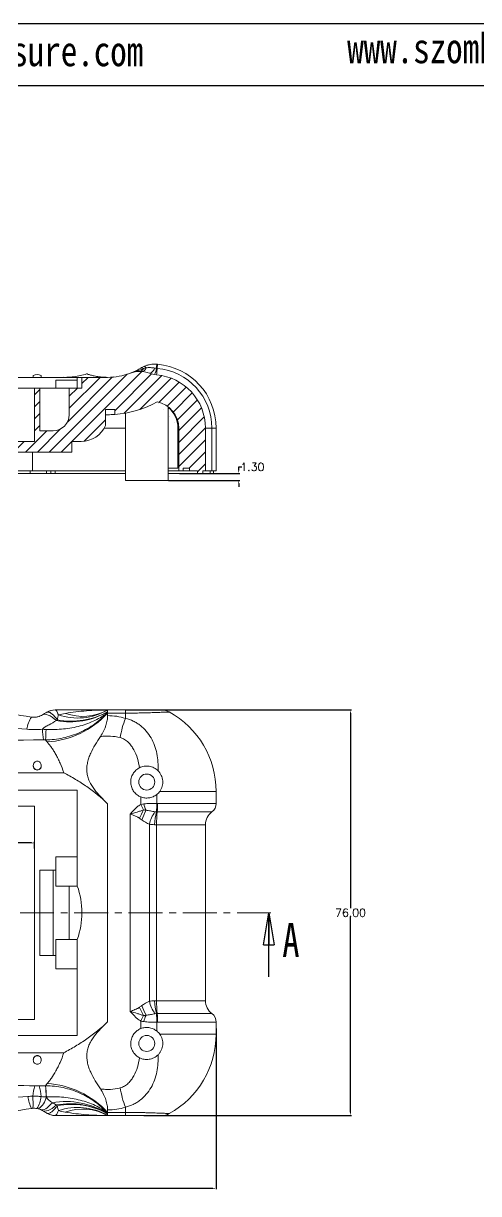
# Model space of a CAD drawing. Header units: inches. Extents: x 1430 to 4816, y 541 to 1061.
# Drawn here: x 2502 to 2587.3, y 841.2 to 1060.6 of the extents above; entities that cross this region are included whole.
import ezdxf

# ---------------------------------------------------------------- set-up
doc = ezdxf.new("R2010")
doc.units = ezdxf.units.IN
doc.linetypes.add('CENTER', pattern=[10.16, 6.35, -1.27, 1.27, -1.27])
doc.layers.add('文字', color=81, linetype='Continuous')
doc.styles.add('SLDTEXTSTYLE0', font='TXT', dxfattribs={"width": 0.75})
doc.styles.get("Standard").update_dxf_attribs({"font": 'txt', "bigfont": 'gbcbig.shx'})
doc.styles.add('宋体', font='', dxfattribs={"width": 0.8, "height": 3.5})
doc.styles.get('宋体').set_extended_font_data('SimSun')
doc.dimstyles.new('2', dxfattribs={"dimtxt": 1.5, "dimasz": 0.6, "dimexe": 0.18, "dimexo": 0.0625, "dimgap": 0.09, "dimtad": 0, "dimtih": 1, "dimtoh": 1, "dimzin": 0, "dimdsep": 46, "dimtxsty": 'Standard', "dimcen": 0, "dimadec": 0, "dimazin": 2, "dimtfac": 1, "dimtofl": 0, "dimtmove": 0, "dimatfit": 3, "dimfxl": 1, "dimtolj": 1, "dimtzin": 0, "dimarcsym": 0})

# ---------------------------------------------------------------- blocks, each defined once
blk = doc.blocks.new('_CLOSED')
at = {"color": 0, "linetype": 'ByBlock', "lineweight": -2}
for p, q in [((-1, 0.166667), (0, 0)), ((-1, 0.166667), (-1, -0.166667)), ((0, 0), (-1, -0.166667)), ((0, 0), (-1, 0))]:
    blk.add_line(p, q, dxfattribs=at)
blk = doc.blocks.new('*D233')
at = {"color": 0, "lineweight": -2}
for p, q in [((2538.11, 872.19), (2538.11, 842.05)), ((2361.11, 863.44), (2361.11, 842.05)), ((2361.71, 842.23), (2446.27, 842.23)), ((2537.51, 842.23), (2452.95, 842.23))]:
    blk.add_line(p, q, dxfattribs=at)
at = {"color": 0}
for points in [[(2361.71, 842.33), (2361.71, 842.13), (2361.11, 842.23)], [(2537.51, 842.33), (2537.51, 842.13), (2538.11, 842.23)]]:
    blk.add_solid(points, dxfattribs=at)
at = {"layer": 'Defpoints', "color": 0}
for p in [(2538.11, 872.25), (2361.11, 863.5), (2538.11, 842.23)]:
    blk.add_point(p, dxfattribs=at)
at = {"color": 0, "insert": (2449.61, 842.23), "char_height": 1.5, "attachment_point": 5}
blk.add_mtext('\\A1;177.00', dxfattribs=at)
blk = doc.blocks.new('*D237')
at = {"color": 0, "lineweight": -2}
for p, q in [((2521.17, 931.88), (2563.46, 931.88)), ((2563.28, 931.28), (2563.28, 894.72)), ((2563.28, 856.48), (2563.28, 893.04)), ((2524.56, 855.88), (2563.46, 855.88))]:
    blk.add_line(p, q, dxfattribs=at)
at = {"color": 0}
for points in [[(2563.18, 931.28), (2563.38, 931.28), (2563.28, 931.88)], [(2563.18, 856.48), (2563.38, 856.48), (2563.28, 855.88)]]:
    blk.add_solid(points, dxfattribs=at)
at = {"layer": 'Defpoints', "color": 0}
for p in [(2521.11, 931.88), (2563.28, 931.88), (2524.5, 855.88)]:
    blk.add_point(p, dxfattribs=at)
at = {"color": 0, "insert": (2563.28, 893.88), "char_height": 1.5, "attachment_point": 5}
blk.add_mtext('\\A1;76.00', dxfattribs=at)
blk = doc.blocks.new('*D255')
at = {"color": 0, "lineweight": -2}
for p, q in [((2531.23, 976.22), (2542.52, 976.22)), ((2542.34, 976.82), (2542.34, 977.42)), ((2542.34, 977.42), (2542.94, 977.42)), ((2529.17, 974.92), (2542.52, 974.92)), ((2542.34, 974.32), (2542.34, 973.72))]:
    blk.add_line(p, q, dxfattribs=at)
at = {"color": 0}
for points in [[(2542.24, 976.82), (2542.44, 976.82), (2542.34, 976.22)], [(2542.24, 974.32), (2542.44, 974.32), (2542.34, 974.92)]]:
    blk.add_solid(points, dxfattribs=at)
at = {"layer": 'Defpoints', "color": 0}
for p in [(2531.17, 976.22), (2542.34, 976.22), (2529.11, 974.92)]:
    blk.add_point(p, dxfattribs=at)
at = {"color": 0, "insert": (2544.9, 977.42), "char_height": 1.5, "attachment_point": 5}
blk.add_mtext('\\A1;1.30', dxfattribs=at)
blk = doc.blocks.new('*D256')
at = {"color": 0, "lineweight": -2}
for p, q in [((2457.11, 905.94), (2457.11, 907.14)), ((2457.71, 906.96), (2477.77, 906.96)), ((2503.51, 906.96), (2483.45, 906.96)), ((2504.11, 905.94), (2504.11, 907.14))]:
    blk.add_line(p, q, dxfattribs=at)
at = {"color": 0}
for points in [[(2457.71, 907.06), (2457.71, 906.86), (2457.11, 906.96)], [(2503.51, 907.06), (2503.51, 906.86), (2504.11, 906.96)]]:
    blk.add_solid(points, dxfattribs=at)
at = {"layer": 'Defpoints', "color": 0}
for p in [(2457.11, 905.88), (2504.11, 906.96), (2504.11, 905.88)]:
    blk.add_point(p, dxfattribs=at)
at = {"color": 0, "insert": (2480.61, 906.96), "char_height": 1.5, "attachment_point": 5}
blk.add_mtext('\\A1;47.00', dxfattribs=at)

msp = doc.modelspace()

# ---------------------------------------------------------------- hatches: boundary and pattern name
at = {"linetype": 'Continuous', "lineweight": 0}
h = msp.add_hatch(dxfattribs=at)
h.set_pattern_fill('ANSI31', color=4, scale=0.5, style=0)
edge = h.paths.add_edge_path(flags=0)
edge.add_arc((2386.107, 997.22), 1, 90, 180)
edge.add_line((2385.107, 997.22), (2385.107, 989.185))
edge.add_line((2385.107, 989.185), (2388.107, 989.185))
edge.add_line((2388.107, 989.185), (2388.107, 991.72))
edge.add_line((2388.107, 991.72), (2390.714, 991.72))
edge.add_line((2390.714, 991.72), (2390.714, 989.185))
edge.add_line((2390.714, 989.185), (2392.177, 989.185))
edge.add_line((2392.177, 989.185), (2392.177, 989.89))
edge.add_line((2392.177, 989.89), (2396.559, 987.115))
edge.add_arc((2411.006, 1009.925), 27, 237.65256, 255.18484)
edge.add_arc((2404.357, 984.789), 1, 255.18484, 360)
edge.add_line((2405.357, 984.789), (2405.357, 985.904))
edge.add_arc((2395.357, 985.904), 10, 0, 17.14621)
edge.add_arc((2406.107, 989.22), 1.25, 39.54569, 197.14621, ccw=False)
edge.add_arc((2414.782, 996.383), 10, 219.54569, 230.02101)
edge.add_line((2408.357, 988.72), (2408.357, 983.394))
edge.add_arc((2409.357, 983.394), 1, 180, 259.9297)
edge.add_arc((2412.68, 1002.102), 20, 259.9297, 281.51383)
edge.add_line((2416.672, 982.504), (2420.886, 983.363))
edge.add_arc((2446.07, 940.168), 50, 91.8862, 120.24384, ccw=False)
edge.add_arc((2449.23, 844.22), 146, 90.45292, 91.8862, ccw=False)
edge.add_line((2448.076, 990.216), (2450.107, 990.232))
edge.add_line((2450.107, 990.232), (2455.107, 990.232))
edge.add_line((2455.107, 990.232), (2455.107, 980.22))
edge.add_line((2455.107, 980.22), (2511.107, 980.22))
edge.add_line((2511.107, 980.22), (2511.107, 982.22))
edge.add_line((2511.107, 982.22), (2512.823, 982.22))
edge.add_arc((2512.823, 987.22), 5, 270, 336.42182)
edge.add_line((2517.405, 985.22), (2517.405, 988.22))
edge.add_line((2517.405, 988.22), (2519.107, 988.22))
edge.add_line((2519.107, 988.22), (2519.107, 987.267))
edge.add_arc((2517.776, 1006.22), 19, 274.01834, 299.1851)
edge.add_arc((2526.107, 984.72), 5, 0, 79.23881, ccw=False)
edge.add_line((2531.107, 984.72), (2531.107, 976.72))
edge.add_line((2531.107, 976.72), (2531.907, 976.72))
edge.add_line((2531.907, 976.72), (2531.907, 977.22))
edge.add_line((2531.907, 977.22), (2533.107, 977.22))
edge.add_line((2533.107, 977.22), (2533.107, 976.72))
edge.add_line((2533.107, 976.72), (2534.607, 976.72))
edge.add_line((2534.607, 976.72), (2534.607, 976.22))
edge.add_line((2534.607, 976.22), (2535.607, 976.22))
edge.add_line((2535.607, 976.22), (2535.607, 976.72))
edge.add_line((2535.607, 976.72), (2536.107, 976.72))
edge.add_line((2536.107, 976.72), (2536.107, 984.72))
edge.add_arc((2526.107, 984.72), 10, 0, 85.10143)
edge.add_arc((2527.388, 999.665), 5, 249.03658, 265.10143, ccw=False)
edge.add_arc((2523.811, 990.327), 5, 69.03658, 110.792)
edge.add_arc((2517.776, 1006.22), 12, 270, 290.792, ccw=False)
edge.add_line((2517.776, 994.22), (2512.962, 994.22))
edge.add_line((2512.962, 994.22), (2512.962, 992.22))
edge.add_line((2512.962, 992.22), (2510.607, 992.22))
edge.add_line((2510.607, 992.22), (2510.607, 987.22))
edge.add_arc((2507.607, 987.22), 3, 270, 360, ccw=False)
edge.add_line((2507.607, 984.22), (2505.107, 984.22))
edge.add_line((2505.107, 984.22), (2505.107, 992.22))
edge.add_line((2505.107, 992.22), (2504.107, 992.22))
edge.add_line((2504.107, 992.22), (2504.107, 982.22))
edge.add_line((2504.107, 982.22), (2457.107, 982.22))
edge.add_line((2457.107, 982.22), (2457.107, 992.22))
edge.add_line((2457.107, 992.22), (2455.107, 992.22))
edge.add_line((2455.107, 992.22), (2455.107, 994.22))
edge.add_line((2455.107, 994.22), (2449.23, 994.22))
edge.add_line((2449.23, 994.22), (2449.23, 993.22))
edge.add_arc((2449.23, 844.22), 149, 90, 101.51383)
edge.add_line((2419.489, 990.222), (2408.874, 988.059))
edge.add_arc((2406.107, 989.22), 3, 337.23776, 540)
edge.add_line((2403.107, 989.22), (2403.107, 991.551))
edge.add_arc((2411.006, 1009.925), 20, 237.65256, 246.73951, ccw=False)
edge.add_line((2400.305, 993.029), (2392.352, 998.065))
edge.add_arc((2391.817, 997.22), 1, 57.65256, 90)
edge.add_line((2391.817, 998.22), (2386.107, 998.22))

# ---------------------------------------------------------------- linework, layer by layer
for p, q in [((2204.648, 1060.556), (2894.252, 1060.556)), ((2222.492, 1048.946), (2882.643, 1048.946))]:
    msp.add_line(p, q)
at = {"color": 7, "linetype": 'Continuous', "lineweight": 15}
for p, q in [((2512.107, 994.22), (2455.107, 994.22)), ((2503.857, 994.59), (2503.857, 994.22)), ((2505.357, 994.22), (2505.357, 994.59)), ((2508.107, 993.72), (2512.107, 993.72)), ((2508.107, 993.72), (2508.107, 992.22)), ((2512.107, 993.72), (2512.107, 994.22)), ((2512.962, 994.22), (2512.107, 994.22)), ((2512.107, 993.72), (2512.107, 992.22)), ((2512.962, 994.22), (2512.962, 992.22)), ((2517.776, 994.22), (2512.962, 994.22)), ((2457.107, 992.22), (2504.107, 992.22)), ((2504.107, 992.22), (2504.107, 982.22)), ((2504.107, 992.22), (2505.107, 992.22)), ((2505.107, 984.22), (2505.107, 992.22)), ((2508.107, 992.22), (2505.107, 992.22)), ((2508.107, 992.22), (2510.607, 992.22)), ((2510.607, 992.22), (2510.607, 987.22)), ((2510.607, 992.22), (2512.962, 992.22)), ((2519.107, 988.22), (2517.405, 988.22)), ((2517.405, 985.22), (2517.405, 988.22)), ((2517.405, 987.22), (2517.776, 987.22)), ((2519.107, 988.22), (2519.107, 987.267)), ((2521.107, 987.515), (2521.107, 974.92)), ((2529.107, 988.571), (2529.107, 977.22)), ((2521.107, 984.72), (2517.153, 984.72)), ((2530.953, 984.72), (2531.107, 984.72)), ((2530.953, 977.22), (2530.953, 984.72)), ((2531.107, 976.72), (2531.107, 984.72)), ((2536.107, 976.72), (2536.107, 984.72)), ((2536.107, 984.72), (2537.307, 984.72)), ((2537.307, 984.72), (2537.307, 976.72)), ((2538.107, 984.72), (2537.307, 984.72)), ((2538.107, 984.72), (2538.107, 976.72)), ((2507.607, 984.22), (2505.107, 984.22)), ((2457.107, 982.22), (2504.107, 982.22)), ((2511.107, 982.22), (2512.823, 982.22)), ((2511.107, 982.22), (2511.107, 980.22)), ((2511.107, 980.22), (2455.107, 980.22)), ((2503.282, 976.22), (2487.333, 976.22)), ((2503.73, 976.72), (2500.568, 976.72)), ((2503.282, 976.22), (2503.282, 976.72)), ((2506.326, 976.22), (2503.282, 976.22)), ((2521.107, 976.72), (2503.73, 976.72)), ((2506.326, 976.22), (2506.326, 976.72)), ((2507.167, 976.22), (2506.326, 976.22)), ((2507.167, 976.22), (2507.167, 976.72)), ((2507.938, 976.22), (2507.167, 976.22)), ((2507.938, 976.22), (2507.938, 976.72)), ((2521.107, 976.22), (2507.938, 976.22)), ((2529.107, 974.92), (2529.107, 977.22)), ((2529.107, 977.22), (2529.107, 976.72)), ((2529.107, 977.22), (2530.953, 977.22)), ((2529.107, 976.72), (2531.107, 976.72)), ((2534.607, 976.22), (2529.107, 976.22)), ((2531.907, 976.72), (2531.107, 976.72)), ((2533.107, 977.22), (2531.907, 977.22)), ((2531.907, 976.72), (2531.907, 977.22)), ((2531.907, 976.72), (2533.107, 976.72)), ((2533.107, 977.22), (2533.107, 976.72)), ((2534.607, 976.72), (2533.107, 976.72)), ((2534.607, 976.72), (2534.607, 976.22)), ((2535.607, 976.22), (2534.607, 976.22)), ((2536.107, 976.72), (2535.607, 976.72)), ((2535.607, 976.22), (2535.607, 976.72)), ((2537.007, 976.22), (2535.607, 976.22)), ((2537.307, 976.72), (2536.107, 976.72)), ((2537.007, 976.22), (2537.007, 976.72)), ((2537.607, 976.22), (2537.007, 976.22)), ((2538.107, 976.72), (2537.307, 976.72)), ((2537.607, 976.22), (2537.607, 976.72)), ((2529.107, 974.92), (2521.107, 974.92)), ((2517.776, 931.878), (2517.776, 931.856)), ((2517.776, 931.878), (2521.107, 931.878)), ((2517.776, 931.856), (2517.776, 931.549)), ((2517.776, 931.549), (2517.776, 931.528)), ((2517.776, 931.528), (2517.776, 931.406)), ((2517.776, 931.406), (2517.776, 931.295)), ((2517.776, 931.295), (2517.776, 930.82)), ((2521.107, 931.295), (2517.776, 931.295)), ((2521.107, 931.295), (2521.107, 931.878)), ((2521.107, 931.295), (2521.107, 930.315)), ((2503.857, 921.474), (2503.857, 921.378)), ((2505.357, 921.378), (2505.357, 921.474)), ((2509.554, 920.128), (2449.23, 920.128)), ((2512.107, 916.878), (2455.107, 916.878)), ((2512.107, 898.878), (2512.107, 916.878)), ((2524.018, 914.179), (2524.018, 915.583)), ((2526.985, 916.039), (2526.985, 914.378)), ((2527.544, 916.628), (2538.107, 916.628)), ((2538.107, 916.628), (2538.107, 914.378)), ((2457.107, 913.878), (2504.107, 913.878)), ((2504.107, 913.878), (2504.107, 873.878)), ((2517.776, 873.46), (2517.776, 914.297)), ((2522.036, 875.378), (2522.036, 912.378)), ((2527.064, 912.778), (2537.307, 912.778)), ((2527.132, 914.378), (2538.107, 914.378)), ((2525.599, 910.453), (2525.599, 877.304)), ((2536.107, 910.378), (2526.961, 910.378)), ((2526.961, 910.378), (2526.961, 877.378)), ((2536.107, 910.378), (2536.107, 877.378)), ((2508.107, 904.378), (2508.107, 898.878)), ((2512.107, 904.378), (2508.107, 904.378)), ((2505.107, 901.878), (2505.107, 885.878)), ((2508.107, 901.878), (2505.107, 901.878)), ((2507.607, 885.878), (2507.607, 901.878)), ((2508.107, 898.878), (2512.107, 898.878)), ((2510.607, 888.878), (2510.607, 898.878)), ((2512.107, 888.878), (2508.107, 888.878)), ((2508.107, 888.878), (2508.107, 883.378)), ((2512.107, 870.878), (2512.107, 888.878)), ((2505.107, 885.878), (2508.107, 885.878)), ((2508.107, 883.378), (2512.107, 883.378)), ((2526.961, 877.378), (2536.107, 877.378)), ((2504.107, 873.878), (2457.107, 873.878)), ((2524.018, 872.174), (2524.018, 873.578)), ((2526.985, 873.378), (2526.985, 871.718)), ((2537.307, 874.978), (2527.064, 874.978)), ((2538.107, 873.378), (2527.132, 873.378)), ((2538.107, 873.378), (2538.107, 871.128)), ((2455.107, 870.878), (2512.107, 870.878)), ((2527.544, 871.128), (2538.107, 871.128)), ((2449.23, 867.628), (2509.554, 867.628)), ((2503.857, 866.379), (2503.857, 866.282)), ((2505.357, 866.282), (2505.357, 866.378)), ((2517.776, 856.462), (2517.776, 856.936)), ((2517.776, 856.462), (2521.107, 856.462)), ((2517.776, 856.342), (2517.776, 856.462)), ((2517.776, 856.245), (2517.776, 856.342)), ((2517.776, 856.222), (2517.776, 856.245)), ((2517.776, 856.201), (2517.776, 856.222)), ((2517.776, 855.899), (2517.776, 856.201)), ((2517.776, 855.878), (2517.776, 855.899)), ((2521.107, 855.878), (2517.776, 855.878)), ((2521.107, 857.442), (2521.107, 856.462)), ((2521.107, 855.878), (2521.107, 856.462))]:
    msp.add_line(p, q, dxfattribs=at)
at = {"color": 8, "linetype": 'Continuous', "lineweight": 15}
msp.add_line((2503.73, 980.22), (2503.73, 976.72), dxfattribs=at)
at = {"color": 1, "linetype": 'CENTER', "lineweight": 0}
msp.add_line((2548.373, 893.878), (2355.33, 893.878), dxfattribs=at)
at = {"color": 7, "linetype": 'Continuous', "lineweight": 30}
msp.add_line((2547.985, 881.878), (2547.985, 893.878), dxfattribs=at)
at = {"color": 7, "linetype": 'Continuous', "lineweight": 15, "flags": 128}
for points in [[(2524.561, 996.258), (2524.597, 996.267), (2524.638, 996.263), (2524.684, 996.247), (2524.735, 996.218), (2524.79, 996.177), (2524.85, 996.124), (2524.913, 996.06), (2524.979, 995.984)], [(2525.599, 994.996), (2525.695, 994.982), (2525.805, 995.008), (2525.927, 995.073), (2526.059, 995.177), (2526.2, 995.318), (2526.348, 995.494), (2526.5, 995.702), (2526.655, 995.94)], [(2526.985, 996.688), (2526.984, 996.675), (2526.981, 996.635), (2526.976, 996.569), (2526.97, 996.478), (2526.961, 996.364), (2526.951, 996.227), (2526.94, 996.069), (2526.927, 995.893)], [(2526.961, 994.684), (2526.963, 994.704), (2526.968, 994.764), (2526.977, 994.863), (2526.988, 994.999), (2527.003, 995.172), (2527.021, 995.378), (2527.041, 995.615), (2527.064, 995.879)], [(2527.132, 996.676), (2527.131, 996.663), (2527.128, 996.623), (2527.122, 996.557), (2527.114, 996.466), (2527.104, 996.351), (2527.092, 996.214), (2527.079, 996.056), (2527.064, 995.879)], [(2508.195, 929.896), (2507.79, 930.242), (2507.399, 930.53), (2507.024, 930.76), (2506.672, 930.927), (2506.345, 931.03), (2506.048, 931.068), (2505.783, 931.04), (2505.555, 930.947)], [(2507.44, 858.281), (2507.113, 857.915), (2506.794, 857.602), (2506.486, 857.346), (2506.192, 857.149), (2505.916, 857.013), (2505.661, 856.939), (2505.428, 856.929), (2505.221, 856.983)], [(2508.195, 857.851), (2507.791, 857.507), (2507.4, 857.22), (2507.026, 856.992), (2506.673, 856.826), (2506.346, 856.724), (2506.048, 856.688), (2505.784, 856.716), (2505.555, 856.81)]]:
    msp.add_lwpolyline(points, dxfattribs=at)
at = {"color": 7, "linetype": 'Continuous', "lineweight": 15}
for centre in [(2525.107, 918.378), (2525.107, 869.378)]:
    msp.add_circle(centre, 1.5, dxfattribs=at)
for centre, radius, start, end in [((2523.6, 996.325), 1.007, 277.36649, 334.30423), ((2524.191, 995.508), 0.494, 50.2614, 110.4703), ((2524.021, 996.321), 1.015, 277.9075, 340.66017), ((2523.815, 996.228), 3.129, 331.47144, 353.85221), ((2526.107, 984.72), 11.2, 0, 85.10143), ((2526.107, 984.72), 12, 0, 85.10143), ((2504.609, 992.63), 2.097, 69.09127, 110.93296), ((2517.776, 1006.22), 12, 270, 290.792), ((2523.811, 990.327), 5, 69.03658, 110.792), ((2527.388, 999.665), 5, 249.03658, 265.10143), ((2526.107, 984.72), 10, 0, 85.10143), ((2517.776, 1006.22), 19, 274.01834, 299.1851), ((2526.107, 984.72), 5, 0, 79.23881), ((2507.607, 987.22), 3, 270, 0), ((2517.776, 1006.22), 19, 270, 274.01834), ((2512.823, 987.22), 5, 270, 336.42182), ((2507.305, 927.834), 4.659, 144.21939, 174.78078), ((2507.938, 928.878), 3, 90, 120.96376), ((2505.476, 942.516), 16.649, 273.28911, 317.62646), ((2507.979, 928.992), 2.887, 90.03317, 120.06004), ((2510.762, 943.766), 14.105, 259.51151, 299.81937), ((2511.02, 943.634), 13.845, 259.01076, 299.20552), ((2512.164, 941.727), 11.354, 251.46754, 299.61885), ((2513.13, 940.294), 9.613, 250.21539, 298.8989), ((2539.788, 923.315), 19.949, 159.45894, 170.24436), ((2527.885, 928.878), 3, 61.04498, 90), ((2521.107, 916.628), 17, 0, 61.04498), ((2526.661, 929.307), 21.12, 182.80892, 188.24682), ((2468.251, 929.258), 38.019, 355.50503, 358.45979), ((2504.609, 921.377), 0.749, 179.86064, 0.09291), ((2369.624, 990.411), 173.083, 332.9174, 333.48882), ((2527.824, 915.361), 3.985, 197.25269, 213.66517), ((2559.157, 896.448), 38.013, 154.04064, 157.01846), ((2529.002, 915.162), 4.526, 191.15694, 207.28054), ((2532.194, 908.912), 6.772, 144.87755, 166.84888), ((2539.028, 909.727), 12.481, 165.83894, 176.9837), ((2508.76, 914.243), 18.226, 355.39903, 0.42689), ((2550.359, 910.581), 23.398, 174.61262, 180.49751), ((2511.531, 914.243), 15.602, 354.61331, 0.49701), ((2539.107, 910.378), 3, 126.8699, 180), ((2536.107, 914.378), 2, 306.8699, 0), ((2497.904, 893.878), 15.058, 340.60689, 19.39311), ((2532.194, 878.845), 6.772, 193.15112, 215.12245), ((2539.028, 878.03), 12.481, 183.0163, 194.16106), ((2550.359, 877.175), 23.398, 179.50249, 185.38738), ((2539.107, 877.378), 3, 180, 233.1301), ((2369.624, 797.345), 173.083, 26.51118, 27.0826), ((2559.157, 891.309), 38.013, 202.98154, 205.95936), ((2527.824, 872.396), 3.985, 146.33483, 162.74731), ((2529.002, 872.595), 4.526, 152.71946, 168.84306), ((2508.76, 873.514), 18.226, 359.57311, 4.60097), ((2511.531, 873.514), 15.602, 359.50299, 5.38669), ((2536.107, 873.378), 2, 0, 53.1301), ((2521.107, 871.128), 17, 298.95502, 0), ((2513.237, 858.484), 9.531, 161.91641, 173.9701), ((2494.301, 858.439), 11.077, 5.08798, 15.73523), ((2480.049, 858.384), 26.261, 2.11268, 6.72073), ((2479.319, 858.384), 27.001, 2.05375, 6.53641), ((2477.853, 858.42), 28.472, 1.87357, 6.12383), ((2505.476, 845.241), 16.649, 42.37354, 86.71089), ((2539.788, 864.442), 19.949, 189.75564, 200.54106), ((2509.604, 860.212), 6.784, 186.4337, 206.37292), ((2488.82, 858.09), 15.004, 356.71387, 5.33523), ((2499.992, 860.053), 5.38, 327.84024, 353.26146), ((2503.052, 859.937), 3.292, 301.70819, 349.75552), ((2509.955, 843.798), 14.7, 57.85754, 99.85332), ((2510.776, 844.039), 14.05, 60.11669, 100.58296), ((2511.035, 844.173), 13.789, 60.73324, 101.08885), ((2507.938, 858.878), 3, 239.03624, 270), ((2507.98, 858.763), 2.885, 239.94877, 269.96643), ((2512.174, 846.064), 11.319, 60.33316, 108.62189), ((2513.114, 847.458), 9.625, 61.0279, 109.84188), ((2527.885, 858.878), 3, 270, 298.95502)]:
    msp.add_arc(centre, radius, start, end, dxfattribs=at)
msp.add_ellipse((2583.707, 920.128), major_axis=(240.57, 0), ratio=0.0270192, start_param=1.9007657, end_param=2.1639684, dxfattribs=at)
for points, knots in [([(2524.018, 995.972), (2523.828, 995.856), (2523.645, 995.752), (2523.296, 995.563), (2523.13, 995.479), (2522.808, 995.325), (2522.652, 995.254), (2522.343, 995.122), (2522.191, 995.061), (2522.036, 995.002)], [0, 0, 0, 0, 0.25, 0.25, 0.5, 0.5, 0.75, 0.75, 1, 1, 1, 1]), ([(2524.507, 995.889), (2524.32, 995.777), (2524.119, 995.695), (2523.707, 995.55), (2523.498, 995.486), (2522.868, 995.292), (2522.447, 995.158), (2522.036, 995.002)], [0, 0, 0, 0, 0.25, 0.25, 0.5, 0.5, 1, 1, 1, 1]), ([(2524.561, 996.258), (2524.749, 996.343), (2524.942, 996.416), (2525.337, 996.539), (2525.541, 996.588), (2526.155, 996.697), (2526.568, 996.719), (2526.985, 996.688)], [0, 0, 0, 0, 0.25, 0.25, 0.5, 0.5, 1, 1, 1, 1]), ([(2524.979, 995.984), (2525.261, 996.034), (2525.54, 996.053), (2526.098, 996.037), (2526.378, 996.001), (2526.655, 995.94)], [0, 0, 0, 0, 0.5, 0.5, 1, 1, 1, 1]), ([(2513.901, 994.87), (2513.882, 994.864), (2513.482, 994.723), (2512.671, 994.535), (2511.431, 994.316), (2510.381, 994.213), (2509.735, 994.224), (2509.54, 994.228)], [0, 0, 0, 0, 0.0140286, 0.2880561, 0.5628654, 0.8684127, 1, 1, 1, 1]), ([(2513.904, 994.862), (2513.898, 994.864), (2513.877, 994.871), (2514.01, 994.825), (2514.328, 994.723), (2514.895, 994.564), (2515.717, 994.387), (2516.696, 994.25), (2517.416, 994.23), (2517.776, 994.22)], [0, 0, 0, 0, 0.0452538, 0.1648811, 0.2846064, 0.4478127, 0.6115174, 0.8057036, 1, 1, 1, 1]), ([(2530.953, 984.72), (2530.953, 984.906), (2530.942, 985.094), (2530.9, 985.464), (2530.869, 985.647), (2530.744, 986.188), (2530.62, 986.541), (2530.415, 986.962), (2530.371, 987.045), (2530.28, 987.209), (2530.233, 987.286), (2530.088, 987.516), (2529.983, 987.663), (2529.759, 987.944), (2529.639, 988.078), (2529.384, 988.334), (2529.249, 988.457), (2529.107, 988.571)], [0, 0, 0, 0, 0.125, 0.125, 0.25, 0.25, 0.5, 0.5, 0.5625, 0.5625, 0.625, 0.625, 0.75, 0.75, 0.875, 0.875, 1, 1, 1, 1]), ([(2487.333, 931.878), (2490.052, 931.878), (2492.761, 931.768), (2498.159, 931.327), (2500.848, 930.998), (2503.525, 930.559)], [0, 0, 0, 0, 0.5, 0.5, 1, 1, 1, 1]), ([(2503.525, 930.559), (2503.627, 930.542), (2503.732, 930.53), (2503.946, 930.518), (2504.053, 930.518), (2504.26, 930.528), (2504.362, 930.538), (2504.549, 930.566), (2504.637, 930.584), (2504.886, 930.644), (2505.036, 930.696), (2505.311, 930.811), (2505.436, 930.876), (2505.555, 930.947)], [0, 0, 0, 0, 0.125, 0.125, 0.25, 0.25, 0.375, 0.375, 0.5, 0.5, 0.75, 0.75, 1, 1, 1, 1]), ([(2505.566, 928.272), (2505.732, 928.451), (2505.927, 928.601), (2506.349, 928.876), (2506.575, 929.001), (2507.265, 929.374), (2507.737, 929.618), (2508.195, 929.896)], [0, 0, 0, 0, 0.25, 0.25, 0.5, 0.5, 1, 1, 1, 1]), ([(2506.153, 926.279), (2507.266, 926.286), (2508.359, 926.407), (2509.969, 926.755), (2510.5, 926.899), (2511.553, 927.243), (2512.066, 927.441), (2513.56, 928.108), (2514.499, 928.647), (2515.819, 929.597), (2516.241, 929.935), (2516.84, 930.467), (2517.035, 930.649), (2517.319, 930.928), (2517.412, 931.022), (2517.596, 931.213), (2517.688, 931.31), (2517.776, 931.406)], [0, 0, 0, 0, 0.25, 0.25, 0.375, 0.375, 0.5, 0.5, 0.75, 0.75, 0.875, 0.875, 0.9375, 0.9375, 0.96875, 0.96875, 1, 1, 1, 1]), ([(2506.256, 928.236), (2507.366, 928.184), (2508.454, 928.215), (2510.054, 928.381), (2510.582, 928.456), (2511.626, 928.648), (2512.136, 928.763), (2513.616, 929.166), (2514.544, 929.508), (2515.847, 930.141), (2516.263, 930.371), (2516.856, 930.741), (2517.048, 930.869), (2517.327, 931.066), (2517.419, 931.133), (2517.6, 931.268), (2517.69, 931.338), (2517.776, 931.406)], [0, 0, 0, 0, 0.25, 0.25, 0.375, 0.375, 0.5, 0.5, 0.75, 0.75, 0.875, 0.875, 0.9375, 0.9375, 0.96875, 0.96875, 1, 1, 1, 1]), ([(2506.534, 931.49), (2506.643, 931.504), (2506.765, 931.483), (2506.967, 931.399), (2507.037, 931.363), (2507.184, 931.272), (2507.261, 931.218), (2507.499, 931.032), (2507.665, 930.876), (2508.012, 930.504), (2508.196, 930.286), (2508.381, 930.043)], [0, 0, 0, 0, 0.25, 0.25, 0.375, 0.375, 0.5, 0.5, 0.75, 0.75, 1, 1, 1, 1]), ([(2507.978, 931.878), (2508.056, 931.878), (2508.144, 931.799), (2508.29, 931.567), (2508.342, 931.469), (2508.447, 931.241), (2508.5, 931.109), (2508.555, 930.961)], [0, 0, 0, 0, 0.5, 0.5, 0.75, 0.75, 1, 1, 1, 1]), ([(2507.978, 931.878), (2509.525, 931.878), (2511.073, 931.878), (2512.621, 931.878), (2514.339, 931.878), (2516.058, 931.878), (2517.776, 931.878)], [0.0000394794, 0.0000394794, 0.0000394794, 0.0000394794, 0.0046866588, 0.0046866588, 0.0046866588, 0.0098467322, 0.0098467322, 0.0098467322, 0.0098467322]), ([(2509.876, 931.249), (2511.181, 931.473), (2512.494, 931.627), (2514.47, 931.779), (2515.13, 931.816), (2516.451, 931.866), (2517.115, 931.878), (2517.776, 931.878)], [0, 0, 0, 0, 0.5, 0.5, 0.75, 0.75, 1, 1, 1, 1]), ([(2516.432, 926.899), (2516.65, 927.229), (2516.846, 927.566), (2517.101, 928.082), (2517.18, 928.256), (2517.323, 928.605), (2517.389, 928.783), (2517.561, 929.304), (2517.643, 929.639), (2517.751, 930.274), (2517.776, 930.564), (2517.776, 930.82)], [0, 0, 0, 0, 0.25, 0.25, 0.375, 0.375, 0.5, 0.5, 0.75, 0.75, 1, 1, 1, 1]), ([(2517.776, 930.82), (2518.355, 930.82), (2518.922, 930.778), (2520.035, 930.612), (2520.585, 930.485), (2521.107, 930.315)], [0, 0, 0, 0, 0.5, 0.5, 1, 1, 1, 1]), ([(2521.107, 931.878), (2521.508, 931.878), (2521.906, 931.878), (2522.696, 931.878), (2523.09, 931.878), (2523.857, 931.878), (2524.23, 931.878), (2524.77, 931.878), (2524.947, 931.878), (2525.294, 931.878), (2525.465, 931.878), (2525.957, 931.878), (2526.261, 931.878), (2526.675, 931.878), (2526.806, 931.878), (2527.046, 931.878), (2527.157, 931.878), (2527.457, 931.878), (2527.617, 931.878), (2527.83, 931.878), (2527.885, 931.878), (2527.885, 931.878)], [0, 0, 0, 0, 0.125, 0.125, 0.25, 0.25, 0.375, 0.375, 0.4375, 0.4375, 0.5, 0.5, 0.625, 0.625, 0.6875, 0.6875, 0.75, 0.75, 0.875, 0.875, 1, 1, 1, 1]), ([(2529.338, 931.503), (2529.338, 931.503), (2529.276, 931.501), (2529.038, 931.491), (2528.857, 931.484), (2528.399, 931.466), (2528.121, 931.455), (2527.473, 931.43), (2527.113, 931.417), (2526.524, 931.397), (2526.318, 931.39), (2525.896, 931.376), (2525.68, 931.37), (2525.018, 931.35), (2524.558, 931.338), (2523.604, 931.318), (2523.109, 931.309), (2522.116, 931.298), (2521.614, 931.295), (2521.107, 931.295)], [0, 0, 0, 0, 0.125, 0.125, 0.25, 0.25, 0.375, 0.375, 0.5, 0.5, 0.5625, 0.5625, 0.625, 0.625, 0.75, 0.75, 0.875, 0.875, 1, 1, 1, 1]), ([(2521.107, 930.315), (2521.63, 930.189), (2522.123, 930.012), (2522.824, 929.675), (2523.052, 929.551), (2523.493, 929.278), (2523.708, 929.128), (2524.322, 928.651), (2524.692, 928.296), (2525.36, 927.517), (2525.66, 927.087), (2526.176, 926.187), (2526.393, 925.716), (2526.754, 924.731), (2526.898, 924.214), (2527.214, 922.653), (2527.276, 921.584), (2527.236, 920.492)], [0, 0, 0, 0, 0.125, 0.125, 0.1875, 0.1875, 0.25, 0.25, 0.375, 0.375, 0.5, 0.5, 0.625, 0.625, 0.75, 0.75, 1, 1, 1, 1]), ([(2502.665, 928.258), (2500.149, 928.442), (2497.633, 928.57), (2492.596, 928.721), (2490.075, 928.744), (2487.556, 928.714)], [0, 0, 0, 0, 0.5, 0.5, 1, 1, 1, 1]), ([(2509.554, 920.128), (2509.362, 920.752), (2509.133, 921.346), (2508.755, 922.203), (2508.623, 922.485), (2508.355, 923.023), (2508.219, 923.281), (2507.943, 923.777), (2507.802, 924.016), (2507.521, 924.469), (2507.382, 924.681), (2507.105, 925.078), (2506.968, 925.262), (2506.697, 925.601), (2506.563, 925.757), (2506.432, 925.894)], [0, 0, 0, 0, 0.25, 0.25, 0.375, 0.375, 0.5, 0.5, 0.625, 0.625, 0.75, 0.75, 0.875, 0.875, 1, 1, 1, 1]), ([(2516.432, 926.899), (2516.099, 926.393), (2515.769, 925.886), (2515.148, 924.85), (2514.858, 924.323), (2514.488, 923.504), (2514.375, 923.226), (2514.178, 922.656), (2514.094, 922.363), (2513.965, 921.768), (2513.92, 921.469), (2513.878, 920.864), (2513.881, 920.556), (2513.94, 919.949), (2513.994, 919.652), (2514.152, 919.071), (2514.256, 918.784), (2514.629, 917.955), (2514.951, 917.45), (2515.678, 916.491), (2516.083, 916.038), (2516.916, 915.158), (2517.347, 914.729), (2517.776, 914.297)], [0, 0, 0, 0, 0.125, 0.125, 0.25, 0.25, 0.3125, 0.3125, 0.375, 0.375, 0.4375, 0.4375, 0.5, 0.5, 0.5625, 0.5625, 0.625, 0.625, 0.75, 0.75, 0.875, 0.875, 1, 1, 1, 1]), ([(2520.128, 926.695), (2519.531, 926.856), (2518.922, 926.944), (2517.992, 926.993), (2517.678, 926.995), (2517.052, 926.969), (2516.741, 926.942), (2516.432, 926.899)], [0, 0, 0, 0, 0.5, 0.5, 0.75, 0.75, 1, 1, 1, 1]), ([(2523.762, 921.06), (2523.669, 921.653), (2523.543, 922.236), (2523.196, 923.375), (2522.978, 923.923), (2522.554, 924.696), (2522.396, 924.946), (2522.047, 925.411), (2521.855, 925.629), (2521.428, 926.027), (2521.193, 926.206), (2520.689, 926.5), (2520.416, 926.618), (2520.128, 926.695)], [0, 0, 0, 0, 0.25, 0.25, 0.5, 0.5, 0.625, 0.625, 0.75, 0.75, 0.875, 0.875, 1, 1, 1, 1]), ([(2505.357, 921.474), (2505.357, 921.579), (2505.32, 921.785), (2505.16, 922.05), (2504.914, 922.235), (2504.614, 922.304), (2504.313, 922.241), (2504.064, 922.06), (2503.9, 921.797), (2503.839, 921.488), (2503.89, 921.175), (2504.051, 920.902), (2504.3, 920.714), (2504.6, 920.645), (2504.902, 920.708), (2505.154, 920.891), (2505.32, 921.161), (2505.357, 921.37), (2505.357, 921.474)], [0, 0, 0, 0, 0.06463, 0.1280871, 0.1897436, 0.2499812, 0.3102428, 0.3719716, 0.4354481, 0.5000162, 0.5645769, 0.6279616, 0.689589, 0.749931, 0.8102871, 0.8718756, 0.9352149, 1, 1, 1, 1]), ([(2527.236, 920.492), (2527.007, 920.723), (2526.747, 920.912), (2526.165, 921.204), (2525.86, 921.3), (2525.224, 921.393), (2524.91, 921.388), (2524.301, 921.284), (2524.021, 921.19), (2523.762, 921.06)], [0, 0, 0, 0, 0.25, 0.25, 0.5, 0.5, 0.75, 0.75, 1, 1, 1, 1]), ([(2517.776, 914.297), (2516.584, 915.495), (2515.279, 916.557), (2513.195, 917.997), (2512.483, 918.449), (2511.396, 919.098), (2511.03, 919.309), (2510.295, 919.724), (2509.924, 919.928), (2509.554, 920.128)], [0, 0, 0, 0, 0.5, 0.5, 0.75, 0.75, 0.875, 0.875, 1, 1, 1, 1]), ([(2524.018, 915.583), (2523.776, 915.677), (2523.535, 915.809), (2523.093, 916.138), (2522.89, 916.336), (2522.539, 916.802), (2522.397, 917.058), (2522.242, 917.478), (2522.2, 917.623), (2522.14, 917.915), (2522.12, 918.063), (2522.104, 918.364), (2522.107, 918.516), (2522.136, 918.815), (2522.161, 918.962), (2522.234, 919.252), (2522.281, 919.396), (2522.395, 919.669), (2522.462, 919.8), (2522.613, 920.052), (2522.699, 920.172), (2522.882, 920.395), (2522.98, 920.498), (2523.188, 920.688), (2523.299, 920.776), (2523.526, 920.932), (2523.643, 921), (2523.762, 921.06)], [0, 0, 0, 0, 0.125, 0.125, 0.25, 0.25, 0.375, 0.375, 0.4375, 0.4375, 0.5, 0.5, 0.5625, 0.5625, 0.625, 0.625, 0.6875, 0.6875, 0.75, 0.75, 0.8125, 0.8125, 0.875, 0.875, 0.9375, 0.9375, 1, 1, 1, 1]), ([(2527.544, 916.628), (2527.751, 916.916), (2527.902, 917.232), (2528.045, 917.742), (2528.076, 917.914), (2528.11, 918.262), (2528.112, 918.439), (2528.084, 918.791), (2528.055, 918.964), (2527.967, 919.302), (2527.907, 919.47), (2527.76, 919.79), (2527.673, 919.942), (2527.474, 920.23), (2527.36, 920.367), (2527.236, 920.492)], [0, 0, 0, 0, 0.25, 0.25, 0.375, 0.375, 0.5, 0.5, 0.625, 0.625, 0.75, 0.75, 0.875, 0.875, 1, 1, 1, 1]), ([(2524.018, 915.583), (2524.241, 915.496), (2524.477, 915.434), (2524.853, 915.386), (2524.983, 915.378), (2525.243, 915.379), (2525.373, 915.387), (2525.766, 915.44), (2526.033, 915.512), (2526.532, 915.724), (2526.771, 915.866), (2526.985, 916.039)], [0, 0, 0, 0, 0.25, 0.25, 0.375, 0.375, 0.5, 0.5, 0.75, 0.75, 1, 1, 1, 1]), ([(2524.018, 914.179), (2523.828, 914.084), (2523.645, 913.963), (2523.296, 913.692), (2523.13, 913.542), (2522.808, 913.228), (2522.652, 913.063), (2522.343, 912.724), (2522.191, 912.553), (2522.036, 912.378)], [0, 0, 0, 0, 0.25, 0.25, 0.5, 0.5, 0.75, 0.75, 1, 1, 1, 1]), ([(2524.507, 913.152), (2524.32, 913.076), (2524.119, 913.006), (2523.707, 912.873), (2523.498, 912.809), (2522.868, 912.621), (2522.447, 912.499), (2522.036, 912.378)], [0, 0, 0, 0, 0.25, 0.25, 0.5, 0.5, 1, 1, 1, 1]), ([(2523.729, 911.611), (2523.698, 911.637), (2523.664, 911.657), (2523.596, 911.699), (2523.493, 911.758), (2523.388, 911.811), (2523.176, 911.914), (2523.032, 911.976), (2522.602, 912.156), (2522.312, 912.268), (2522.036, 912.378)], [0, 0, 0, 0, 0.0625, 0.0625, 0.125, 0.25, 0.25, 0.5, 0.5, 1, 1, 1, 1]), ([(2524.561, 914.286), (2524.749, 914.314), (2524.942, 914.332), (2525.337, 914.359), (2525.541, 914.366), (2526.155, 914.38), (2526.568, 914.378), (2526.985, 914.378)], [0, 0, 0, 0, 0.25, 0.25, 0.5, 0.5, 1, 1, 1, 1]), ([(2524.979, 913.087), (2525.261, 913.057), (2525.54, 913.008), (2526.098, 912.907), (2526.378, 912.854), (2526.655, 912.808)], [0, 0, 0, 0, 0.5, 0.5, 1, 1, 1, 1]), ([(2523.729, 876.146), (2523.698, 876.121), (2523.665, 876.1), (2523.597, 876.058), (2523.563, 876.038), (2523.458, 875.981), (2523.388, 875.945), (2523.174, 875.842), (2523.031, 875.78), (2522.601, 875.6), (2522.314, 875.489), (2522.036, 875.378)], [0, 0, 0, 0, 0.0625, 0.0625, 0.125, 0.125, 0.25, 0.25, 0.5, 0.5, 1, 1, 1, 1]), ([(2524.018, 873.578), (2523.828, 873.672), (2523.645, 873.794), (2523.296, 874.065), (2523.13, 874.214), (2522.808, 874.529), (2522.652, 874.694), (2522.343, 875.032), (2522.191, 875.204), (2522.036, 875.378)], [0, 0, 0, 0, 0.25, 0.25, 0.5, 0.5, 0.75, 0.75, 1, 1, 1, 1]), ([(2524.507, 874.605), (2524.32, 874.681), (2524.119, 874.75), (2523.707, 874.884), (2523.498, 874.947), (2522.868, 875.136), (2522.447, 875.257), (2522.036, 875.378)], [0, 0, 0, 0, 0.25, 0.25, 0.5, 0.5, 1, 1, 1, 1]), ([(2517.776, 873.46), (2516.584, 872.262), (2515.279, 871.2), (2513.195, 869.76), (2512.483, 869.307), (2511.396, 868.658), (2511.03, 868.447), (2510.295, 868.032), (2509.924, 867.828), (2509.554, 867.628)], [0, 0, 0, 0, 0.5, 0.5, 0.75, 0.75, 0.875, 0.875, 1, 1, 1, 1]), ([(2517.776, 873.46), (2517.347, 873.028), (2516.917, 872.6), (2516.086, 871.721), (2515.684, 871.272), (2515.136, 870.551), (2514.962, 870.301), (2514.645, 869.787), (2514.503, 869.522), (2514.256, 868.972), (2514.151, 868.684), (2513.992, 868.096), (2513.938, 867.799), (2513.881, 867.199), (2513.878, 866.896), (2513.921, 866.283), (2513.966, 865.982), (2514.094, 865.392), (2514.178, 865.102), (2514.375, 864.53), (2514.49, 864.247), (2514.864, 863.422), (2515.154, 862.897), (2515.772, 861.866), (2516.1, 861.362), (2516.432, 860.858)], [0, 0, 0, 0, 0.125, 0.125, 0.25, 0.25, 0.3125, 0.3125, 0.375, 0.375, 0.4375, 0.4375, 0.5, 0.5, 0.5625, 0.5625, 0.625, 0.625, 0.6875, 0.6875, 0.75, 0.75, 0.875, 0.875, 1, 1, 1, 1]), ([(2526.985, 873.378), (2526.568, 873.378), (2526.155, 873.377), (2525.543, 873.39), (2525.339, 873.398), (2524.942, 873.424), (2524.749, 873.443), (2524.561, 873.471)], [0, 0, 0, 0, 0.5, 0.5, 0.75, 0.75, 1, 1, 1, 1]), ([(2526.655, 874.949), (2526.377, 874.902), (2526.099, 874.85), (2525.542, 874.749), (2525.263, 874.7), (2524.979, 874.669)], [0, 0, 0, 0, 0.5, 0.5, 1, 1, 1, 1]), ([(2524.018, 872.174), (2523.776, 872.079), (2523.535, 871.948), (2523.093, 871.619), (2522.89, 871.42), (2522.539, 870.955), (2522.397, 870.699), (2522.242, 870.278), (2522.2, 870.133), (2522.14, 869.841), (2522.12, 869.693), (2522.104, 869.393), (2522.107, 869.24), (2522.136, 868.942), (2522.161, 868.795), (2522.234, 868.505), (2522.281, 868.361), (2522.395, 868.087), (2522.462, 867.956), (2522.613, 867.705), (2522.699, 867.584), (2522.882, 867.362), (2522.98, 867.259), (2523.188, 867.068), (2523.299, 866.981), (2523.526, 866.825), (2523.643, 866.757), (2523.762, 866.697)], [0, 0, 0, 0, 0.125, 0.125, 0.25, 0.25, 0.375, 0.375, 0.4375, 0.4375, 0.5, 0.5, 0.5625, 0.5625, 0.625, 0.625, 0.6875, 0.6875, 0.75, 0.75, 0.8125, 0.8125, 0.875, 0.875, 0.9375, 0.9375, 1, 1, 1, 1]), ([(2526.985, 871.718), (2526.771, 871.89), (2526.538, 872.029), (2526.161, 872.19), (2526.032, 872.236), (2525.772, 872.307), (2525.642, 872.333), (2525.378, 872.369), (2525.245, 872.378), (2524.985, 872.379), (2524.857, 872.371), (2524.482, 872.323), (2524.241, 872.26), (2524.018, 872.174)], [0, 0, 0, 0, 0.25, 0.25, 0.375, 0.375, 0.5, 0.5, 0.625, 0.625, 0.75, 0.75, 1, 1, 1, 1]), ([(2526.985, 871.718), (2527.091, 871.633), (2527.191, 871.541), (2527.377, 871.344), (2527.464, 871.24), (2527.544, 871.128)], [0, 0, 0, 0, 0.5, 0.5, 1, 1, 1, 1]), ([(2527.544, 871.128), (2527.751, 870.841), (2527.902, 870.525), (2528.045, 870.014), (2528.076, 869.842), (2528.11, 869.495), (2528.112, 869.318), (2528.084, 868.966), (2528.055, 868.793), (2527.967, 868.454), (2527.907, 868.287), (2527.76, 867.966), (2527.673, 867.814), (2527.474, 867.526), (2527.36, 867.389), (2527.236, 867.265)], [0, 0, 0, 0, 0.25, 0.25, 0.375, 0.375, 0.5, 0.5, 0.625, 0.625, 0.75, 0.75, 0.875, 0.875, 1, 1, 1, 1]), ([(2505.357, 866.282), (2505.357, 866.387), (2505.32, 866.595), (2505.155, 866.865), (2504.903, 867.048), (2504.602, 867.112), (2504.301, 867.043), (2504.052, 866.856), (2503.891, 866.583), (2503.839, 866.269), (2503.899, 865.96), (2504.063, 865.697), (2504.311, 865.517), (2504.613, 865.452), (2504.913, 865.521), (2505.159, 865.705), (2505.32, 865.971), (2505.357, 866.177), (2505.357, 866.282)], [0, 0, 0, 0, 0.0646286, 0.1279711, 0.1895063, 0.2497549, 0.310063, 0.3717656, 0.4352319, 0.4998311, 0.5643815, 0.627741, 0.6893346, 0.7496204, 0.8100059, 0.8717409, 0.9351909, 1, 1, 1, 1]), ([(2505.357, 866.378), (2505.346, 866.476), (2505.324, 866.671), (2505.15, 866.923), (2504.9, 867.091), (2504.602, 867.148), (2504.304, 867.086), (2504.056, 866.914), (2503.888, 866.663), (2503.869, 866.472), (2503.859, 866.378)], [0, 0, 0, 0, 0.1256861, 0.2512208, 0.3767094, 0.5022068, 0.6277713, 0.7534666, 0.8791169, 1, 1, 1, 1]), ([(2506.432, 861.862), (2506.563, 862), (2506.697, 862.155), (2506.968, 862.495), (2507.105, 862.679), (2507.52, 863.274), (2507.805, 863.732), (2508.219, 864.476), (2508.355, 864.735), (2508.624, 865.273), (2508.756, 865.554), (2509.133, 866.411), (2509.362, 867.005), (2509.554, 867.628)], [0, 0, 0, 0, 0.125, 0.125, 0.25, 0.25, 0.5, 0.5, 0.625, 0.625, 0.75, 0.75, 1, 1, 1, 1]), ([(2520.128, 861.061), (2520.416, 861.139), (2520.684, 861.254), (2521.189, 861.548), (2521.427, 861.728), (2521.854, 862.126), (2522.046, 862.344), (2522.395, 862.81), (2522.553, 863.06), (2522.977, 863.833), (2523.195, 864.381), (2523.543, 865.521), (2523.669, 866.104), (2523.762, 866.697)], [0, 0, 0, 0, 0.125, 0.125, 0.25, 0.25, 0.375, 0.375, 0.5, 0.5, 0.75, 0.75, 1, 1, 1, 1]), ([(2527.236, 867.265), (2527.276, 866.173), (2527.214, 865.104), (2526.898, 863.542), (2526.754, 863.026), (2526.393, 862.041), (2526.176, 861.569), (2525.66, 860.669), (2525.36, 860.24), (2524.692, 859.46), (2524.322, 859.105), (2523.708, 858.629), (2523.493, 858.479), (2523.052, 858.206), (2522.824, 858.081), (2522.123, 857.744), (2521.63, 857.567), (2521.107, 857.442)], [0, 0, 0, 0, 0.25, 0.25, 0.375, 0.375, 0.5, 0.5, 0.625, 0.625, 0.75, 0.75, 0.8125, 0.8125, 0.875, 0.875, 1, 1, 1, 1]), ([(2523.762, 866.697), (2524.021, 866.567), (2524.301, 866.472), (2524.909, 866.369), (2525.222, 866.363), (2525.697, 866.432), (2525.855, 866.469), (2526.16, 866.565), (2526.309, 866.625), (2526.744, 866.843), (2527.007, 867.034), (2527.236, 867.265)], [0, 0, 0, 0, 0.25, 0.25, 0.5, 0.5, 0.625, 0.625, 0.75, 0.75, 1, 1, 1, 1]), ([(2487.684, 861.668), (2490.434, 861.635), (2493.183, 861.604), (2498.682, 861.534), (2501.431, 861.495), (2504.177, 861.442)], [0, 0, 0, 0, 0.5, 0.5, 1, 1, 1, 1]), ([(2506.163, 861.457), (2507.276, 861.451), (2508.368, 861.331), (2509.976, 860.985), (2510.507, 860.842), (2511.559, 860.499), (2512.072, 860.301), (2513.564, 859.636), (2514.502, 859.097), (2515.821, 858.149), (2516.242, 857.811), (2516.841, 857.28), (2517.035, 857.099), (2517.319, 856.82), (2517.412, 856.726), (2517.596, 856.535), (2517.688, 856.438), (2517.776, 856.342)], [0, 0, 0, 0, 0.25, 0.25, 0.375, 0.375, 0.5, 0.5, 0.75, 0.75, 0.875, 0.875, 0.9375, 0.9375, 0.96875, 0.96875, 1, 1, 1, 1]), ([(2516.432, 860.858), (2516.741, 860.815), (2517.052, 860.788), (2517.678, 860.762), (2517.992, 860.764), (2518.922, 860.813), (2519.531, 860.9), (2520.128, 861.061)], [0, 0, 0, 0, 0.25, 0.25, 0.5, 0.5, 1, 1, 1, 1]), ([(2517.776, 856.936), (2517.776, 857.193), (2517.752, 857.479), (2517.672, 857.95), (2517.637, 858.116), (2517.554, 858.45), (2517.505, 858.621), (2517.335, 859.139), (2517.189, 859.496), (2516.847, 860.189), (2516.65, 860.527), (2516.432, 860.858)], [0, 0, 0, 0, 0.25, 0.25, 0.375, 0.375, 0.5, 0.5, 0.75, 0.75, 1, 1, 1, 1]), ([(2487.559, 859.042), (2490.11, 859.011), (2492.661, 859.034), (2497.763, 859.176), (2500.314, 859.295), (2502.862, 859.451)], [0, 0, 0, 0, 0.5, 0.5, 1, 1, 1, 1]), ([(2503.759, 859.485), (2504.023, 859.497), (2504.286, 859.497), (2504.811, 859.474), (2505.073, 859.45), (2505.335, 859.422)], [0, 0, 0, 0, 0.5, 0.5, 1, 1, 1, 1]), ([(2506.31, 859.351), (2507.417, 859.41), (2508.504, 859.387), (2510.106, 859.237), (2510.638, 859.166), (2511.67, 858.989), (2512.173, 858.881), (2513.151, 858.629), (2513.627, 858.485), (2514.552, 858.156), (2515.003, 857.972), (2515.865, 857.567), (2516.277, 857.346), (2516.864, 856.988), (2517.054, 856.865), (2517.331, 856.673), (2517.422, 856.608), (2517.601, 856.477), (2517.69, 856.409), (2517.776, 856.342)], [0, 0, 0, 0, 0.25, 0.25, 0.375, 0.375, 0.5, 0.5, 0.625, 0.625, 0.75, 0.75, 0.875, 0.875, 0.9375, 0.9375, 0.96875, 0.96875, 1, 1, 1, 1]), ([(2507.44, 858.281), (2507.209, 858.432), (2506.979, 858.581), (2506.68, 858.84), (2506.589, 858.932), (2506.431, 859.132), (2506.365, 859.238), (2506.31, 859.351)], [0, 0, 0, 0, 0.5, 0.5, 0.75, 0.75, 1, 1, 1, 1]), ([(2506.536, 856.266), (2506.645, 856.252), (2506.768, 856.273), (2506.97, 856.356), (2507.04, 856.393), (2507.187, 856.482), (2507.264, 856.536), (2507.502, 856.721), (2507.667, 856.876), (2508.015, 857.245), (2508.198, 857.462), (2508.383, 857.704)], [0, 0, 0, 0, 0.25, 0.25, 0.375, 0.375, 0.5, 0.5, 0.75, 0.75, 1, 1, 1, 1]), ([(2503.525, 857.198), (2500.852, 856.759), (2498.16, 856.429), (2492.753, 855.988), (2490.044, 855.878), (2487.333, 855.878)], [0, 0, 0, 0, 0.5, 0.5, 1, 1, 1, 1]), ([(2505.221, 856.983), (2505.157, 857.011), (2505.089, 857.038), (2504.946, 857.089), (2504.87, 857.113), (2504.783, 857.137)], [0, 0, 0, 0, 0.5, 0.5, 1, 1, 1, 1]), ([(2507.978, 855.878), (2508.057, 855.878), (2508.146, 855.957), (2508.293, 856.188), (2508.345, 856.285), (2508.45, 856.513), (2508.504, 856.643), (2508.559, 856.79)], [0, 0, 0, 0, 0.5, 0.5, 0.75, 0.75, 1, 1, 1, 1]), ([(2509.847, 856.511), (2511.156, 856.285), (2512.474, 856.131), (2514.457, 855.978), (2515.12, 855.941), (2516.446, 855.891), (2517.113, 855.878), (2517.776, 855.878)], [0, 0, 0, 0, 0.5, 0.5, 0.75, 0.75, 1, 1, 1, 1]), ([(2521.107, 857.442), (2520.585, 857.271), (2520.045, 857.147), (2518.932, 856.979), (2518.355, 856.936), (2517.776, 856.936)], [0, 0, 0, 0, 0.5, 0.5, 1, 1, 1, 1]), ([(2521.107, 856.462), (2521.614, 856.462), (2522.114, 856.459), (2523.101, 856.447), (2523.587, 856.439), (2524.306, 856.424), (2524.544, 856.418), (2525.008, 856.406), (2525.234, 856.4), (2525.896, 856.381), (2526.316, 856.367), (2527.108, 856.34), (2527.469, 856.326), (2527.951, 856.308), (2528.101, 856.302), (2528.382, 856.291), (2528.511, 856.286), (2528.855, 856.273), (2529.032, 856.266), (2529.214, 856.258), (2529.26, 856.256), (2529.322, 856.254), (2529.338, 856.253), (2529.338, 856.253)], [0, 0, 0, 0, 0.125, 0.125, 0.25, 0.25, 0.3125, 0.3125, 0.375, 0.375, 0.5, 0.5, 0.625, 0.625, 0.6875, 0.6875, 0.75, 0.75, 0.875, 0.875, 0.9375, 0.9375, 1, 1, 1, 1]), ([(2527.885, 855.878), (2527.885, 855.878), (2527.871, 855.878), (2527.816, 855.878), (2527.774, 855.878), (2527.612, 855.878), (2527.455, 855.878), (2527.153, 855.878), (2527.04, 855.878), (2526.799, 855.878), (2526.669, 855.878), (2526.395, 855.878), (2526.251, 855.878), (2525.947, 855.878), (2525.786, 855.878), (2525.293, 855.878), (2524.948, 855.878), (2524.226, 855.878), (2523.847, 855.878), (2522.695, 855.878), (2521.909, 855.878), (2521.107, 855.878)], [0, 0, 0, 0, 0.0625, 0.0625, 0.125, 0.125, 0.25, 0.25, 0.3125, 0.3125, 0.375, 0.375, 0.4375, 0.4375, 0.5, 0.5, 0.625, 0.625, 0.75, 0.75, 1, 1, 1, 1])]:
    msp.add_open_spline(points, degree=3, knots=knots, dxfattribs=at)
for points in [[(2524.018, 995.972), (2524.192, 996.078), (2524.373, 996.173), (2524.561, 996.258)], [(2524.507, 995.889), (2524.663, 995.927), (2524.821, 995.959), (2524.979, 995.984)], [(2526.655, 995.94), (2526.744, 995.92), (2526.835, 995.905), (2526.927, 995.893)], [(2526.927, 995.893), (2526.972, 995.888), (2527.018, 995.883), (2527.064, 995.879)], [(2526.985, 996.688), (2527.034, 996.684), (2527.083, 996.681), (2527.132, 996.676)], [(2505.555, 930.947), (2505.833, 931.114), (2506.113, 931.282), (2506.395, 931.451)], [(2506.534, 931.49), (2506.471, 931.482), (2506.425, 931.469), (2506.395, 931.451)], [(2508.195, 929.896), (2508.257, 929.945), (2508.319, 929.994), (2508.381, 930.043)], [(2508.381, 930.043), (2508.403, 930.4), (2508.46, 930.712), (2508.555, 930.961)], [(2508.555, 930.961), (2508.984, 931.078), (2509.425, 931.171), (2509.876, 931.249)], [(2505.566, 928.272), (2504.613, 928.195), (2503.635, 928.188), (2502.665, 928.258)], [(2505.566, 928.272), (2505.796, 928.259), (2506.026, 928.247), (2506.256, 928.236)], [(2506.153, 926.279), (2506.022, 926.279), (2505.89, 926.279), (2505.759, 926.278)], [(2506.432, 925.894), (2506.294, 926.039), (2506.199, 926.169), (2506.153, 926.279)], [(2526.985, 916.039), (2527.198, 916.21), (2527.385, 916.406), (2527.544, 916.628)], [(2524.018, 914.179), (2524.192, 914.223), (2524.373, 914.258), (2524.561, 914.286)], [(2524.507, 913.152), (2524.663, 913.128), (2524.821, 913.109), (2524.979, 913.087)], [(2526.655, 912.808), (2526.744, 912.793), (2526.835, 912.784), (2526.927, 912.781)], [(2526.927, 912.781), (2526.972, 912.779), (2527.018, 912.778), (2527.064, 912.778)], [(2526.985, 914.378), (2527.034, 914.378), (2527.083, 914.378), (2527.132, 914.378)], [(2524.161, 911.289), (2524.013, 911.391), (2523.868, 911.497), (2523.729, 911.611)], [(2525.599, 910.453), (2525.11, 910.683), (2524.631, 910.967), (2524.161, 911.289)], [(2526.565, 910.384), (2526.233, 910.393), (2525.912, 910.416), (2525.599, 910.453)], [(2526.961, 910.378), (2526.829, 910.378), (2526.696, 910.38), (2526.565, 910.384)], [(2524.161, 876.467), (2524.631, 876.79), (2525.11, 877.073), (2525.599, 877.304)], [(2525.599, 877.304), (2525.912, 877.341), (2526.233, 877.363), (2526.565, 877.373)], [(2526.565, 877.373), (2526.696, 877.376), (2526.829, 877.378), (2526.961, 877.378)], [(2523.729, 876.146), (2523.868, 876.26), (2524.013, 876.366), (2524.161, 876.467)], [(2524.561, 873.471), (2524.373, 873.498), (2524.192, 873.533), (2524.018, 873.578)], [(2524.979, 874.669), (2524.821, 874.648), (2524.663, 874.628), (2524.507, 874.605)], [(2526.927, 874.976), (2526.835, 874.972), (2526.744, 874.964), (2526.655, 874.949)], [(2527.064, 874.978), (2527.018, 874.978), (2526.972, 874.978), (2526.927, 874.976)], [(2527.132, 873.378), (2527.083, 873.378), (2527.034, 873.378), (2526.985, 873.378)], [(2504.177, 861.442), (2504.439, 861.437), (2504.701, 861.439), (2504.963, 861.443)], [(2504.963, 861.443), (2505.352, 861.45), (2505.741, 861.454), (2506.13, 861.457)], [(2506.13, 861.457), (2506.135, 861.457), (2506.14, 861.457), (2506.145, 861.457)], [(2506.145, 861.457), (2506.186, 861.571), (2506.285, 861.709), (2506.432, 861.862)], [(2506.145, 861.457), (2506.151, 861.457), (2506.157, 861.457), (2506.163, 861.457)], [(2502.862, 859.451), (2503.161, 859.47), (2503.46, 859.481), (2503.759, 859.485)], [(2505.335, 859.422), (2505.654, 859.406), (2505.974, 859.383), (2506.292, 859.352)], [(2506.292, 859.352), (2506.296, 859.352), (2506.299, 859.351), (2506.303, 859.351)], [(2506.303, 859.351), (2506.305, 859.351), (2506.308, 859.351), (2506.31, 859.351)], [(2508.195, 857.851), (2507.946, 858.002), (2507.694, 858.144), (2507.44, 858.281)], [(2508.383, 857.704), (2508.32, 857.753), (2508.258, 857.802), (2508.195, 857.851)], [(2508.559, 856.79), (2508.462, 857.039), (2508.406, 857.347), (2508.383, 857.704)], [(2503.8, 857.23), (2503.707, 857.224), (2503.616, 857.213), (2503.525, 857.198)], [(2504.546, 857.189), (2504.303, 857.234), (2504.053, 857.248), (2503.8, 857.23)], [(2504.783, 857.137), (2504.709, 857.156), (2504.631, 857.174), (2504.546, 857.189)], [(2505.555, 856.81), (2505.45, 856.873), (2505.34, 856.93), (2505.221, 856.983)], [(2506.395, 856.306), (2506.113, 856.475), (2505.833, 856.643), (2505.555, 856.81)], [(2506.395, 856.306), (2506.425, 856.288), (2506.472, 856.274), (2506.536, 856.266)], [(2507.978, 855.878), (2507.951, 855.878), (2507.938, 855.878), (2507.938, 855.878)], [(2517.776, 855.878), (2514.51, 855.878), (2511.244, 855.878), (2507.978, 855.878)], [(2509.847, 856.511), (2509.407, 856.587), (2508.978, 856.678), (2508.559, 856.79)]]:
    msp.add_open_spline(points, degree=3, dxfattribs=at)

# ---------------------------------------------------------------- block references
at = {"color": 7, "linetype": 'Continuous', "lineweight": 30, "xscale": 6, "yscale": 6, "rotation": 90}
msp.add_blockref('_CLOSED', (2547.985, 893.878), dxfattribs=at)

# ---------------------------------------------------------------- texts
at = {"color": 7, "linetype": 'Continuous', "insert": (2550.49, 891.955), "char_height": 6.35, "attachment_point": 1, "style": 'SLDTEXTSTYLE0'}
msp.add_mtext('A', dxfattribs=at)
at = {"layer": '文字', "color": 0, "char_height": 5.67576, "width": 99.71763, "attachment_point": 1, "style": '宋体'}
for s, insert in [('www.chinaenclosure.com', (2456.498, 1058.216)), ('www.szomk.en.alibaba.com', (2562.659, 1058.778))]:
    msp.add_mtext(s, dxfattribs=dict(at, insert=insert))

# ---------------------------------------------------------------- dimensions: what is measured, and where the dimension line sits
for base, p1, p2, picture, middle in [((2542.335, 976.22), (2529.107, 974.92), (2531.166, 976.22), '*D255', (2544.9, 977.42)), ((2563.284, 931.878), (2524.496, 855.878), (2521.107, 931.878), '*D237', (2563.284, 893.878))]:
    dim = msp.add_linear_dim(base=base, p1=p1, p2=p2, angle=90, dimstyle='2')
    dim.commit()
    dim.dimension.update_dxf_attribs({"geometry": picture, "text_midpoint": middle})
for base, p1, p2, picture, middle in [((2504.107, 906.956), (2457.107, 905.878), (2504.107, 905.878), '*D256', (2480.607, 906.956)), ((2538.107, 842.228), (2361.107, 863.503), (2538.107, 872.253), '*D233', (2449.607, 842.228))]:
    dim = msp.add_linear_dim(base=base, p1=p1, p2=p2, dimstyle='2')
    dim.commit()
    dim.dimension.update_dxf_attribs({"geometry": picture, "text_midpoint": middle})

doc.saveas('drawing.dxf')
